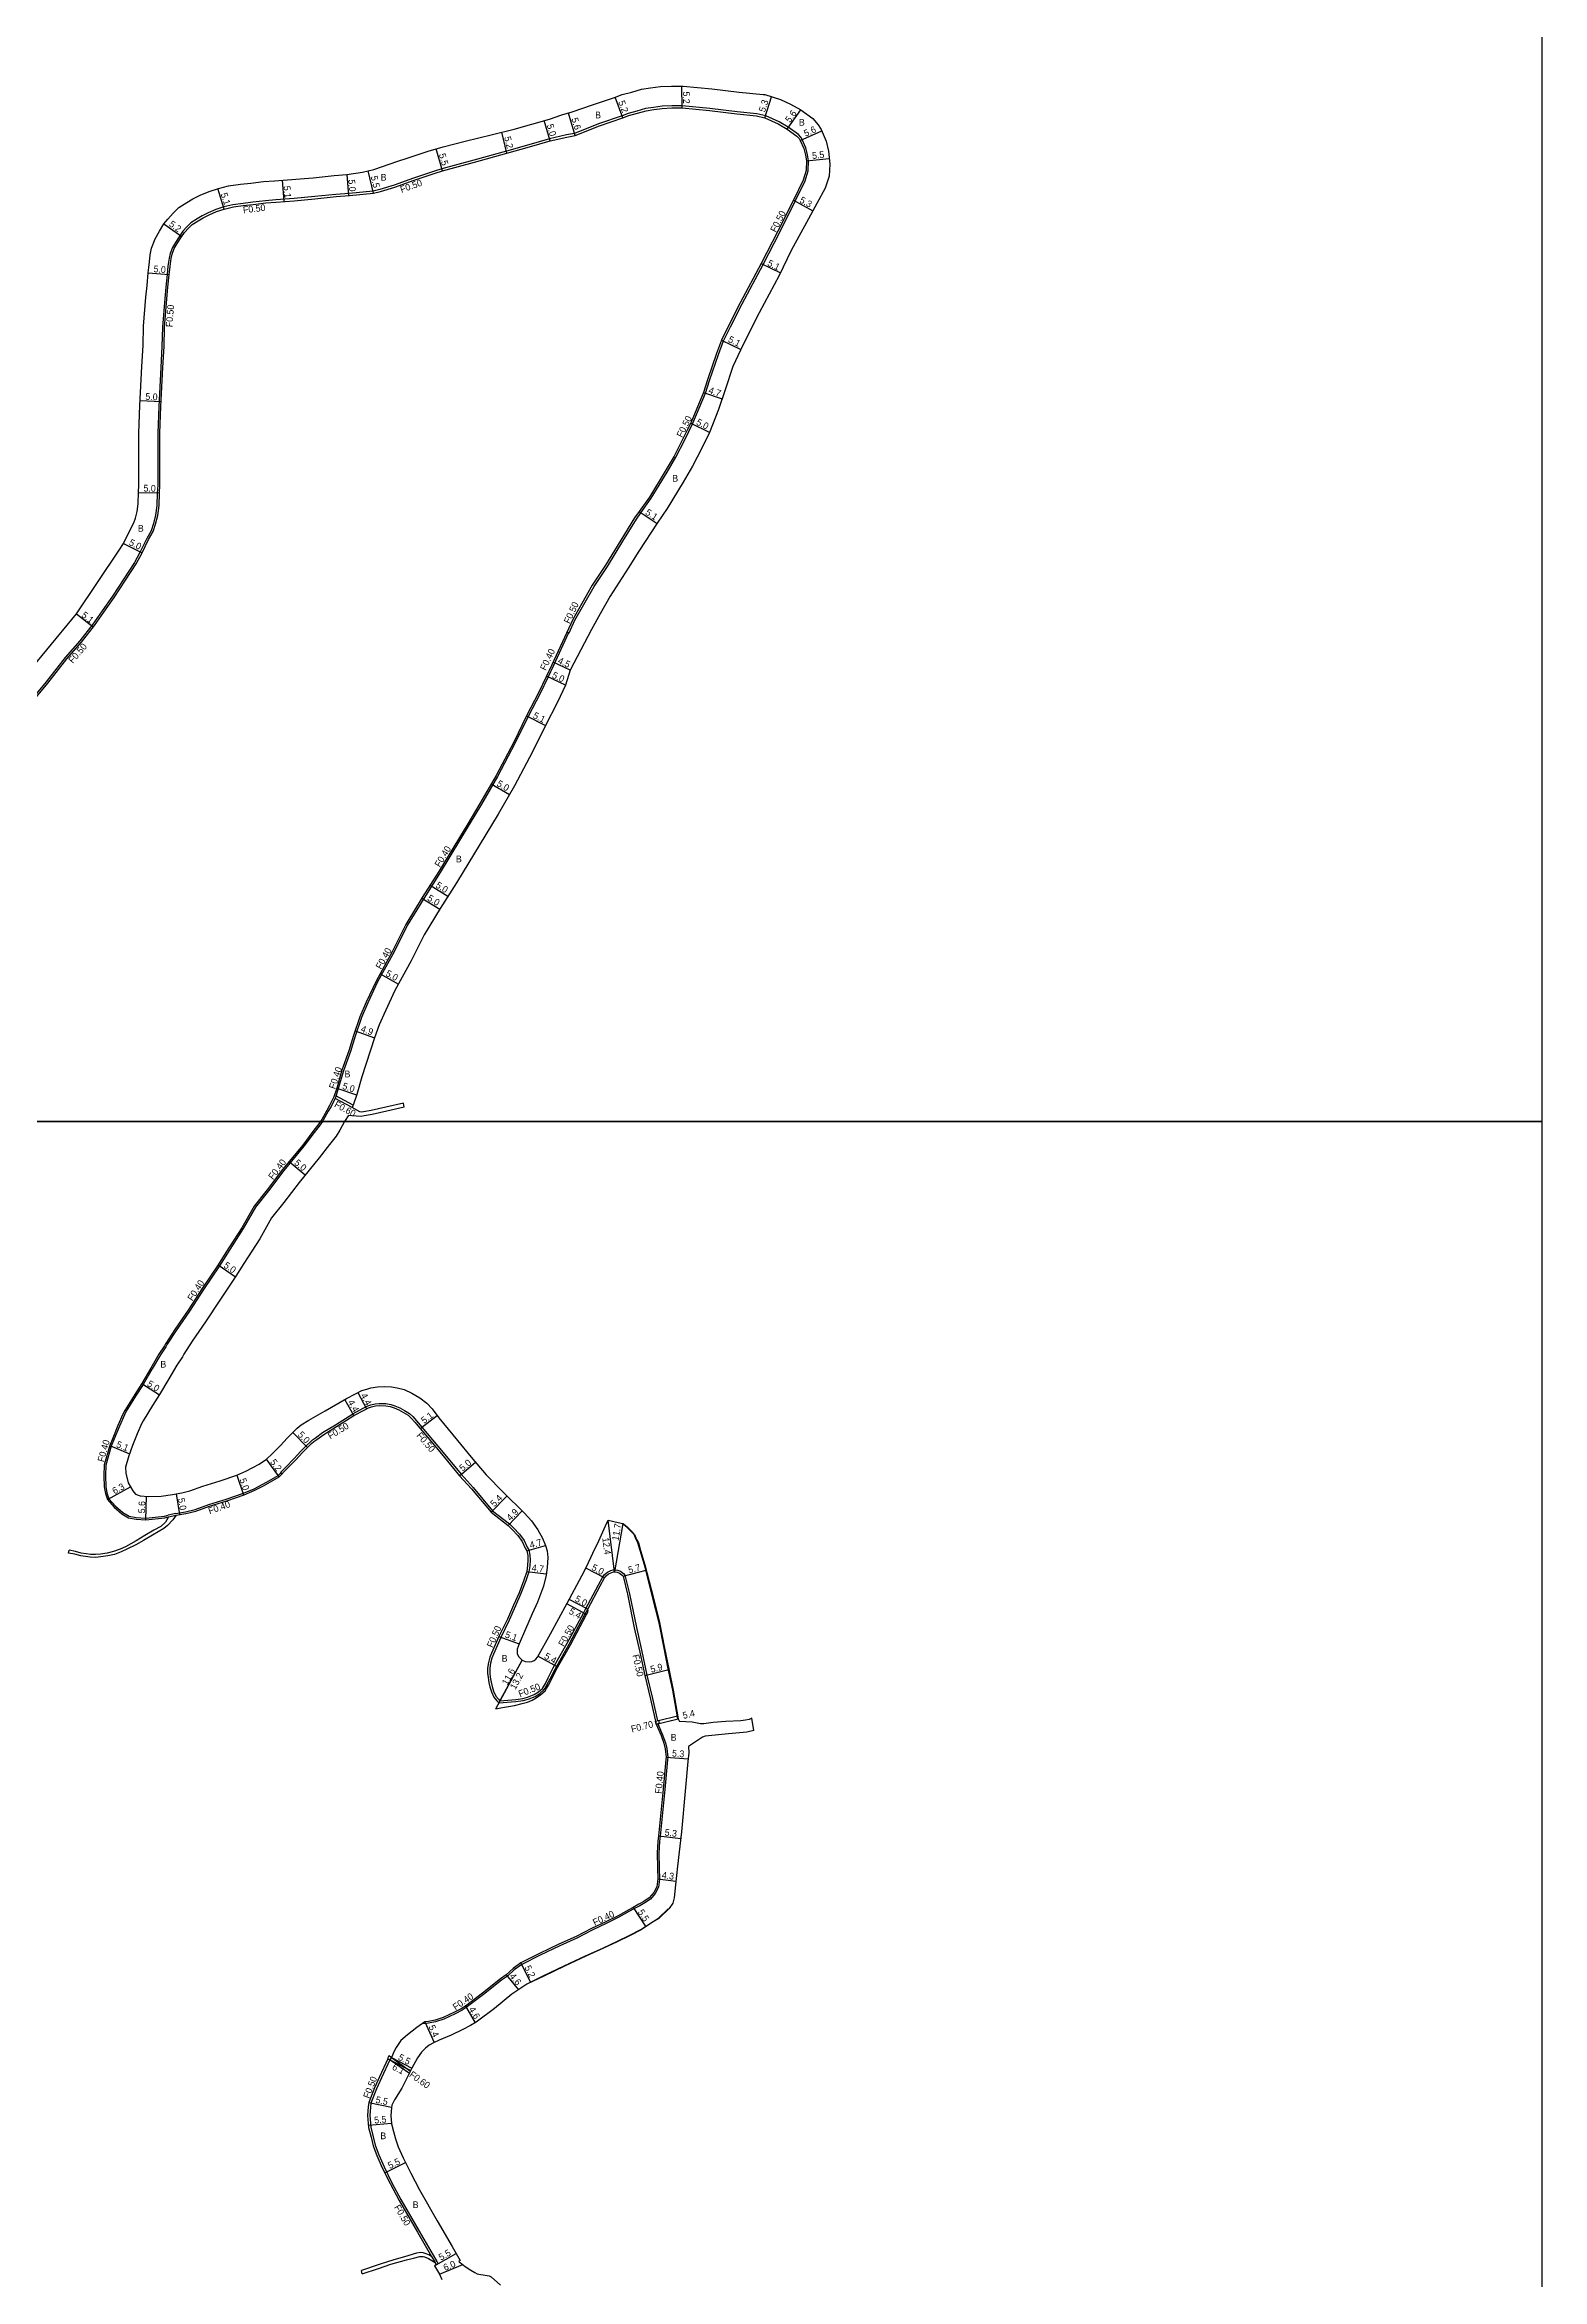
# Model space of a CAD drawing. Header units: metres. Extents: x 0 to 4000, y -99000 to -96000.
# Drawn here: x 3643 to 4000, y -98076 to -97544 of the extents above; entities that cross this region are included whole.
import ezdxf

# ---------------------------------------------------------------- set-up
doc = ezdxf.new("R2010")
doc.units = ezdxf.units.M
doc.header["$LTSCALE"] = 2.5
for name, color, linetype in [('側溝・桝', 7, 'Continuous'), ('図郭', 7, 'Continuous'), ('幅員', 7, 'Continuous'), ('歩道・分離帯・安全施設', 7, 'Continuous'), ('舗装', 7, 'Continuous'), ('道路', 7, 'Continuous')]:
    doc.layers.add(name, color=color, linetype=linetype)
doc.styles.get("Standard").update_dxf_attribs({"font": ''})
doc.styles.get('Standard').set_extended_font_data('@MS PGothic')

msp = doc.modelspace()

# ---------------------------------------------------------------- linework, layer by layer
at = {"layer": '側溝・桝'}
for points in [[(3767.83, -97683.44), (3768.27, -97683.67), (3769.67, -97680.65), (3771.78, -97676.91), (3774.25, -97672.57), (3777.41, -97667.82), (3781.06, -97661.82), (3784.3, -97656.56), (3785.37, -97655.06), (3787.83, -97651.58), (3791.61, -97645.41), (3793.71, -97641.81), (3795.83, -97637.65), (3797.78, -97633.7), (3800.74, -97626.59), (3801.72, -97623.53), (3803.83, -97617.32), (3805.07, -97614.11), (3806.7, -97610.74), (3809.5, -97605.28), (3814.46, -97595.94), (3818.46, -97588.19), (3822.14, -97580.84), (3824.46, -97576.01), (3825.21, -97573.61), (3825.28, -97571.22), (3825.04, -97569.78), (3824.67, -97568.17), (3823.76, -97566.15), (3823.47, -97565.64), (3822.88, -97564.96), (3820.48, -97563.24), (3818.3, -97561.97), (3815.11, -97560.56), (3813.01, -97560.07), (3808.3, -97559.58), (3801.76, -97558.77), (3795.23, -97558.13), (3792.77, -97558.15), (3790.43, -97558.24), (3788.38, -97558.51), (3786.51, -97558.81), (3784.43, -97559.39), (3782.39, -97559.93), (3780.94, -97560.49), (3775.33, -97562.4), (3769.57, -97564.73), (3767.64, -97565.08), (3763.66, -97565.96), (3758.69, -97567.43), (3753.35, -97568.95), (3745.6, -97571.07), (3737.99, -97573.16), (3736.24, -97573.72), (3731.28, -97575.39), (3726.61, -97577.04), (3723.22, -97578.1), (3721.68, -97578.46), (3715.93, -97579), (3712.78, -97579.25), (3707.72, -97579.77), (3702.8, -97580.24), (3698.48, -97580.56), (3696, -97580.76), (3693.02, -97581.11), (3690.67, -97581.38), (3688.26, -97581.71), (3686.06, -97582.22), (3684.2, -97582.82), (3682.39, -97583.61), (3680.92, -97584.34), (3679.7, -97585.07), (3678.27, -97586), (3677.31, -97586.92), (3676.35, -97588), (3675.42, -97589.31), (3674.57, -97590.69), (3673.85, -97591.86), (3673.29, -97593.33), (3673.04, -97594.43), (3672.78, -97596.31), (3672.56, -97598.33), (3672.29, -97601.31), (3672.02, -97604.06), (3671.49, -97610.87), (3671.36, -97615.42), (3671.05, -97620.44), (3670.61, -97629.73), (3670.38, -97636.07), (3670.37, -97640.43), (3670.37, -97643.39), (3670.34, -97646.31), (3670.36, -97648.48), (3670.24, -97650.38), (3670.17, -97653.28), (3669.85, -97655.63), (3669.36, -97657.62), (3668.78, -97659.31), (3667.75, -97661.18), (3666.11, -97664.52), (3664.81, -97666.92), (3662.24, -97670.79), (3659.58, -97674.94), (3657.1, -97678.41), (3654.89, -97681.58), (3651.8, -97685.52), (3648.32, -97689.52), (3643.78, -97695.3), (3640.67, -97699.03)], [(3768.18, -97683.63), (3764.58, -97691.4), (3763.19, -97694.29), (3761.4, -97698.1), (3758.52, -97703.59), (3755.48, -97709.83), (3751.27, -97717.82), (3747.4, -97724.47), (3744.51, -97729.31), (3737.6, -97740.7), (3733.67, -97746.87), (3729.75, -97753.3), (3726.64, -97759.6), (3722.7, -97766.74), (3720.34, -97771.75), (3718.86, -97775.2), (3717.33, -97779.68), (3716.22, -97783.3), (3714.57, -97787.93), (3713.34, -97792.18), (3712.66, -97794.25), (3712.43, -97794.8), (3711.63, -97796.41), (3710.92, -97797.58), (3709.76, -97799.7), (3709.57, -97800)], [(3716.62, -97796.68), (3712.56, -97794.49)], [(3716.86, -97796.13), (3712.77, -97793.92)], [(3709.57, -97800), (3709.04, -97800.83), (3707.59, -97802.66), (3705.17, -97805.84), (3700.38, -97811.68), (3696.71, -97816.51), (3693.64, -97820.39), (3690.69, -97825.52), (3686.93, -97831.37), (3685.09, -97834.37), (3681.28, -97840), (3677.9, -97845.18), (3674.72, -97849.79), (3672.6, -97853.06), (3672.28, -97853.63), (3670.98, -97855.59), (3669.06, -97858.93), (3666.87, -97862.64), (3665.22, -97865.2), (3662.87, -97869), (3662.42, -97869.87), (3661.22, -97872.55), (3660, -97875.54), (3659.29, -97877.3), (3658.01, -97881.86), (3657.91, -97884.39), (3658.03, -97886.95), (3658.27, -97888.46), (3658.74, -97889.85), (3660.28, -97891.57), (3662.03, -97893.11), (3663.56, -97894), (3665.25, -97894.31), (3667.5, -97894.45), (3671.97, -97893.96), (3672.83, -97893.76)], [(3699.57, -97883.58), (3700.67, -97882.48), (3702.86, -97880.24), (3704.45, -97878.51), (3705.69, -97877.26), (3706.64, -97876.33), (3707.19, -97875.84), (3707.94, -97875.35), (3709.61, -97874.1), (3712.68, -97872.21), (3716.82, -97869.61), (3719.29, -97868.28), (3720.38, -97867.7), (3721.12, -97867.49), (3722.14, -97867.22), (3723.09, -97867.14), (3724.66, -97867.18), (3725.83, -97867.36), (3726.84, -97867.71), (3727.97, -97868.2), (3729.12, -97868.84), (3730.3, -97869.57), (3731.05, -97870.29), (3731.94, -97871.27), (3733.22, -97872.82), (3738.29, -97878.79), (3742.57, -97884.02), (3745.44, -97887.13), (3750.08, -97892.7), (3754.09, -97895.84), (3755.09, -97896.79), (3756.47, -97898.3), (3757.56, -97899.77), (3758.31, -97901.34), (3758.69, -97902.04), (3758.95, -97903.3), (3758.99, -97904.39), (3758.92, -97905.79), (3758.74, -97907.28), (3757.99, -97909.39), (3756.83, -97912.4), (3755.54, -97915.37), (3754.05, -97918.76), (3752.04, -97922.84), (3750.31, -97926.82), (3749.92, -97927.76), (3749.6, -97928.97), (3749.39, -97930.21), (3749.4, -97931.37), (3749.53, -97932.35), (3749.71, -97933.49), (3749.94, -97934.51), (3750.31, -97935.62), (3750.84, -97936.83), (3751.46, -97937.6), (3751.78, -97937.95)], [(3674.68, -97893.34), (3676.98, -97892.94), (3679.29, -97892.4), (3682.55, -97891.23), (3686.66, -97889.96), (3690.8, -97888.52), (3693.31, -97887.47), (3695.2, -97886.48), (3696.99, -97885.5), (3699, -97884.3), (3699.64, -97883.66)], [(3699.57, -97883.58), (3699.92, -97883.95)], [(3674.68, -97893.34), (3672.83, -97893.76)], [(3672.92, -97894.15), (3674.75, -97893.74)], [(3772.21, -97916.1), (3775.28, -97910.34), (3776.3, -97908.43), (3776.73, -97907.85), (3777.42, -97907.32), (3778.26, -97906.89), (3778.75, -97906.76), (3779.17, -97906.73), (3779.85, -97906.87), (3780.55, -97907.12), (3781.24, -97907.64), (3781.58, -97908.01), (3782.64, -97912.45), (3784.3, -97920.46), (3785.6, -97926.25), (3786.8, -97931.82), (3788.18, -97937.43), (3789.35, -97942.72)], [(3751.58, -97938.46), (3755.63, -97938.14), (3757.37, -97937.88), (3758.57, -97937.57), (3760.23, -97936.93), (3761.34, -97936.2), (3762.31, -97935.35), (3762.65, -97934.88), (3763.09, -97934.03), (3763.79, -97932.72), (3764.94, -97930.38), (3768.28, -97924.44), (3772.15, -97917.28), (3772.74, -97916.17)], [(3751.78, -97937.95), (3755.57, -97937.64), (3757.27, -97937.39), (3758.42, -97937.09), (3760, -97936.48), (3761.03, -97935.8), (3761.94, -97935.01), (3762.22, -97934.61), (3762.65, -97933.8), (3763.34, -97932.49), (3764.5, -97930.14), (3767.85, -97924.19), (3771.71, -97917.05), (3772.21, -97916.1)], [(3789.41, -97943.42), (3790.56, -97946.09), (3791.23, -97947.93), (3791.58, -97949.33), (3791.77, -97951.34), (3791.72, -97951.97), (3791.08, -97959.06), (3789.99, -97970.18), (3789.84, -97971.49), (3789.68, -97974.2), (3789.7, -97977.81), (3789.83, -97980.39), (3789.56, -97982.36), (3788.81, -97983.81), (3787.66, -97985.18), (3786.33, -97986.1), (3785.11, -97986.75), (3783.74, -97987.53), (3782.7, -97988.05), (3780.15, -97989.51), (3777.24, -97990.93), (3773.79, -97992.57), (3770.12, -97994.47), (3766.05, -97996.27), (3761.42, -97998.5), (3757.04, -98000.72), (3755.22, -98002.02), (3753.6, -98003.5), (3752.16, -98004.46), (3747.95, -98007.91), (3743.82, -98011.01), (3742.8, -98011.62), (3741.15, -98012.48), (3738.44, -98013.75), (3736.48, -98014.4), (3734.85, -98014.7), (3733.29, -98014.85)], [(3789.54, -97942.67), (3794.14, -97941.55)], [(3789.7, -97943.36), (3794.26, -97942.24)], [(3725.61, -98023.44), (3723.62, -98027.7), (3722.45, -98030.34), (3721.12, -98033.74), (3720.97, -98034.68), (3720.81, -98036.73), (3721.07, -98039.48), (3721.61, -98041.75), (3722.15, -98043.75), (3722.98, -98046.04), (3724.27, -98048.92), (3726.12, -98052.7), (3728.24, -98056.74), (3732.61, -98064.23), (3735.96, -98070)], [(3725.72, -98023.41), (3730.26, -98026.65)], [(3726.01, -98022.88), (3730.53, -98026.11)], [(3735.53, -98070.25), (3736.38, -98071.72)], [(3735.96, -98070), (3736.81, -98071.47)], [(3736.81, -98071.47), (3737.11, -98072), (3736.68, -98072.25)]]:
    msp.add_lwpolyline(points, dxfattribs=at)
msp.add_lwpolyline([(3789.01, -97943.51), (3788.86, -97942.83), (3789.54, -97942.67), (3789.7, -97943.36)], close=True, dxfattribs=at)
at = {"layer": '側溝・桝', "flags": 128}
msp.add_lwpolyline([(3725.69, -98023.48), (3726.02, -98022.86), (3725.41, -98022.53), (3725.07, -98023.14)], close=True, dxfattribs=at)
at = {"layer": '図郭'}
for points in [[(3200, -97200), (3200, -97800), (4000, -97800), (4000, -97200)], [(3200, -98400), (4000, -98400), (4000, -97800), (3200, -97800)]]:
    msp.add_lwpolyline(points, close=True, dxfattribs=at)
at = {"layer": '幅員'}
for points in [[(3795.21, -97558.63), (3795.16, -97553.43)], [(3769.76, -97565.2), (3768.11, -97559.85)], [(3781.11, -97560.96), (3779.26, -97556.1)], [(3814.9, -97561.02), (3816.47, -97555.96)], [(3820.21, -97563.66), (3823.47, -97559.11)], [(3753.49, -97569.44), (3752.28, -97564.43)], [(3763.76, -97566.45), (3762.37, -97561.65)], [(3823.32, -97566.38), (3828.43, -97564.09)], [(3738.13, -97573.64), (3736.61, -97568.41)], [(3824.78, -97571.21), (3830.25, -97570.65)], [(3699.97, -97575.84), (3700.35, -97580.92)], [(3715.38, -97574.53), (3715.76, -97579.51)], [(3721.73, -97578.96), (3720.48, -97573.6)], [(3686.19, -97582.71), (3684.64, -97577.85)], [(3821.69, -97580.62), (3826.34, -97583.17)], [(3671.83, -97586.25), (3676.06, -97589.27)], [(3668.08, -97597.87), (3673.06, -97598.33)], [(3814.02, -97595.7), (3818.59, -97597.92)], [(3804.61, -97613.91), (3809.2, -97616.13)], [(3666.17, -97628.32), (3671.17, -97628.56)], [(3800.28, -97626.39), (3804.72, -97627.94)], [(3801.71, -97635.9), (3797.23, -97633.69)], [(3665.75, -97650.19), (3670.75, -97650.31)], [(3784.96, -97654.77), (3789.22, -97657.57)], [(3662.16, -97662.34), (3666.65, -97664.55)], [(3651.01, -97679.09), (3655.01, -97682.23)], [(3768.57, -97692.53), (3764.49, -97690.64)], [(3767.42, -97696.11), (3762.89, -97693.98)], [(3758.16, -97703.41), (3762.71, -97705.71)], [(3749.77, -97719.61), (3754.09, -97722.13)], [(3733.24, -97746.82), (3737.51, -97749.42)], [(3735.22, -97743.7), (3739.44, -97746.38)], [(3723.28, -97764.86), (3727.66, -97767.27)], [(3717.34, -97778.39), (3721.96, -97780.04)], [(3712.96, -97792.06), (3717.71, -97793.63)], [(3701.63, -97809.53), (3705.49, -97812.7)], [(3684.75, -97834.16), (3688.89, -97836.96)], [(3666.53, -97862.43), (3670.74, -97865.13)], [(3717.07, -97870.04), (3714.9, -97866.22)], [(3717.96, -97864.57), (3720.04, -97868.44)], [(3706.04, -97877.61), (3702.55, -97874.03)], [(3732.83, -97873.14), (3736.86, -97870.02)], [(3658.91, -97877.17), (3663.63, -97879.11)], [(3689.15, -97884.22), (3690.79, -97888.94)], [(3699.25, -97884.62), (3696.23, -97880.38)], [(3742.19, -97884.35), (3746.03, -97881.15)], [(3658.38, -97890.05), (3663.89, -97887.03)], [(3667.51, -97894.85), (3667.7, -97889.25)], [(3674.7, -97888.67), (3675.56, -97893.6)], [(3749.73, -97893.06), (3753.49, -97889.19)], [(3753.75, -97896.2), (3757.13, -97892.72)], [(3779.13, -97907.24), (3777.58, -97894.93)], [(3781.12, -97895.71), (3779.13, -97907.24)], [(3758.21, -97902.21), (3762.69, -97900.95)], [(3776.72, -97908.7), (3772.31, -97906.34)], [(3758.25, -97907.16), (3762.86, -97907.73)], [(3781.13, -97908.25), (3786.65, -97906.84)], [(3772.46, -97917.44), (3767.77, -97914.87)], [(3772.74, -97916.17), (3768.33, -97913.83)], [(3751.58, -97922.64), (3756.38, -97924.41)], [(3765.57, -97929.97), (3760.87, -97927.32)], [(3750.82, -97939.87), (3757.12, -97928.27)], [(3751.58, -97938.46), (3757.12, -97928.27)], [(3786.31, -97931.93), (3792.04, -97930.5)], [(3789.01, -97943.51), (3794.26, -97942.24)], [(3791.37, -97951.34), (3796.65, -97951.74)], [(3789.59, -97970.13), (3794.86, -97970.73)], [(3789.43, -97980.37), (3793.7, -97980.87)], [(3783.56, -97987.17), (3786.55, -97991.79)], [(3756.83, -98000.38), (3759.09, -98005.04)], [(3753.34, -98003.19), (3756.26, -98006.77)], [(3743.6, -98010.68), (3745.95, -98014.64)], [(3733.97, -98014.38), (3736.17, -98019.32)], [(3725.17, -98023.2), (3730.6, -98025.99)], [(3726.02, -98022.86), (3730.87, -98025.47)], [(3720.63, -98033.61), (3726.02, -98034.73)], [(3720.52, -98039.03), (3726, -98038.52)], [(3724.41, -98050.34), (3729.35, -98047.93)], [(3736.68, -98072.25), (3741.4, -98069.53)], [(3737.42, -98074.48), (3742.98, -98072.2)]]:
    msp.add_lwpolyline(points, dxfattribs=at)
at = {"layer": '歩道・分離帯・安全施設', "flags": 128}
msp.add_lwpolyline([(3794.16, -97942.26), (3792.95, -97935.45), (3791.9, -97930.34), (3790.9, -97925.4), (3789.71, -97919.36), (3788.18, -97913.2), (3786.23, -97905.6), (3785.2, -97902.17), (3784.69, -97900.35), (3784.24, -97899.57), (3783.75, -97898.37), (3783.17, -97897.71), (3782.12, -97896.69), (3781.15, -97895.87)], dxfattribs=at)
at = {"layer": '歩道・分離帯・安全施設'}
msp.add_lwpolyline([(3758.94, -98005), (3762.24, -98003.4), (3767.15, -98001.09), (3772.23, -97998.69), (3776.45, -97996.8), (3779.68, -97995.29), (3782.76, -97993.76), (3785.4, -97992.41), (3788.29, -97990.54), (3789.56, -97989.68), (3791.87, -97987.51)], dxfattribs=at)
at = {"layer": '道路'}
for points in [[(3629.73, -97704.85), (3651.01, -97679.09), (3661.18, -97663.96), (3662.16, -97662.34), (3663.76, -97659.11), (3664.65, -97657.48), (3665.04, -97656.34), (3665.43, -97654.78), (3665.68, -97652.92), (3665.75, -97650.19), (3665.86, -97648.37), (3665.84, -97646.31), (3665.87, -97643.36), (3665.87, -97640.42), (3665.88, -97636.06), (3666.11, -97629.54), (3666.56, -97620.19), (3666.87, -97615.22), (3667, -97610.63), (3667.54, -97603.67), (3667.8, -97600.89), (3668.08, -97597.87), (3668.22, -97596.61), (3668.35, -97595.27), (3668.51, -97593.61), (3668.88, -97592), (3669.71, -97589.82), (3670.77, -97587.97), (3671.83, -97586.25), (3672.75, -97585.13), (3673.99, -97583.74), (3675.39, -97582.38), (3677.26, -97581.17), (3678.71, -97580.3), (3680.45, -97579.44), (3682.57, -97578.51), (3684.83, -97577.79), (3687.22, -97577.23), (3690.08, -97576.82), (3692.48, -97576.54), (3695.55, -97576.18), (3698.12, -97575.98), (3707.32, -97575.29), (3712.37, -97574.76), (3715.38, -97574.53), (3719.07, -97573.93), (3721.83, -97573.29), (3727.53, -97571.34), (3729.72, -97570.63), (3734.75, -97568.95), (3738.3, -97567.92), (3743.57, -97566.59), (3750.06, -97564.97), (3755.25, -97563.71), (3763.61, -97561.29), (3766.56, -97560.32), (3769.01, -97559.57), (3773.84, -97557.94), (3779.1, -97556.16), (3780.94, -97555.46), (3783.19, -97554.85), (3785.5, -97554.21), (3787.71, -97553.85), (3790.04, -97553.56), (3792.66, -97553.45), (3795.44, -97553.42), (3802.28, -97554.1), (3808.79, -97554.9), (3814.53, -97555.42), (3814.87, -97555.47), (3818.62, -97556.63), (3821.04, -97557.75), (3823.47, -97559.11), (3826.34, -97561.17), (3827.63, -97562.66), (3828.3, -97563.8), (3829.53, -97566.55), (3830.08, -97568.97), (3830.39, -97572.01), (3830.18, -97574.88), (3829.29, -97577.78), (3825.31, -97585.04), (3821.19, -97592.56), (3818.29, -97598.54), (3813.58, -97607.41), (3810.82, -97612.79), (3809.1, -97616.34), (3807.29, -97620.2), (3805.46, -97625.8), (3803.85, -97630.43), (3801.71, -97635.9), (3799.88, -97639.64), (3797.66, -97643.96), (3795.48, -97647.72), (3791.62, -97654.01), (3789.25, -97657.53), (3784.9, -97664.17), (3782.32, -97668.26), (3778.08, -97674.93), (3775.69, -97679.12), (3773.61, -97682.82), (3768.57, -97692.53), (3767.42, -97696.11), (3765.52, -97700.15), (3762.62, -97705.88), (3759.57, -97711.94), (3755.3, -97720.05), (3751.37, -97726.81), (3748.46, -97731.67), (3741.51, -97743.13), (3737.58, -97749.3), (3733.79, -97755.52), (3730.71, -97761.73), (3726.8, -97768.84), (3724.54, -97773.64), (3723.09, -97777.02), (3721.96, -97780.04), (3718.95, -97789.34), (3717.74, -97793.54), (3716.97, -97795.87), (3716.62, -97796.68)], [(3641.05, -97699.35), (3644.17, -97695.61), (3648.7, -97689.84), (3652.18, -97685.84), (3655.29, -97681.88), (3657.51, -97678.7), (3660, -97675.22), (3662.66, -97671.06), (3665.24, -97667.18), (3666.55, -97664.75), (3668.19, -97661.41), (3669.23, -97659.51), (3669.84, -97657.76), (3670.35, -97655.72), (3670.67, -97653.32), (3670.74, -97650.4), (3670.86, -97648.5), (3670.84, -97646.31), (3670.87, -97643.39), (3670.87, -97640.43), (3670.88, -97636.07), (3671.11, -97629.75), (3671.55, -97620.47), (3671.86, -97615.45), (3671.99, -97610.89), (3672.52, -97604.1), (3672.78, -97601.35), (3673.05, -97598.38), (3673.28, -97596.37), (3673.54, -97594.52), (3673.77, -97593.48), (3674.3, -97592.08), (3675, -97590.95), (3675.83, -97589.59), (3676.74, -97588.32), (3677.68, -97587.27), (3678.58, -97586.39), (3679.96, -97585.5), (3681.16, -97584.78), (3682.61, -97584.06), (3684.37, -97583.29), (3686.19, -97582.71), (3688.38, -97582.2), (3690.73, -97581.88), (3693.08, -97581.61), (3696.05, -97581.25), (3698.52, -97581.06), (3702.84, -97580.74), (3707.77, -97580.27), (3712.82, -97579.74), (3715.97, -97579.5), (3721.73, -97578.96), (3723.35, -97578.58), (3726.77, -97577.51), (3731.44, -97575.86), (3736.39, -97574.2), (3738.13, -97573.64), (3745.73, -97571.56), (3753.49, -97569.44), (3758.83, -97567.91), (3763.76, -97566.45), (3767.74, -97565.57), (3769.76, -97565.2), (3775.51, -97562.87), (3781.11, -97560.96), (3782.54, -97560.41), (3784.56, -97559.87), (3786.61, -97559.3), (3788.45, -97559), (3790.47, -97558.74), (3792.79, -97558.65), (3795.21, -97558.63), (3801.71, -97559.27), (3808.24, -97560.07), (3812.92, -97560.56), (3814.9, -97561.02), (3818.08, -97562.42), (3820.21, -97563.66), (3822.54, -97565.34), (3823.06, -97565.94), (3823.32, -97566.38), (3824.19, -97568.33), (3824.55, -97569.88), (3824.78, -97571.21), (3824.71, -97573.52), (3823.99, -97575.83), (3821.69, -97580.62), (3818.02, -97587.96), (3814.02, -97595.7), (3809.06, -97605.05), (3806.25, -97610.52), (3804.61, -97613.91), (3803.36, -97617.15), (3801.25, -97623.37), (3800.28, -97626.39), (3797.33, -97633.49), (3795.39, -97637.43), (3793.27, -97641.57), (3791.19, -97645.16), (3787.41, -97651.31), (3784.96, -97654.77), (3783.89, -97656.28), (3780.64, -97661.56), (3776.99, -97667.55), (3773.82, -97672.3), (3771.34, -97676.66), (3769.22, -97680.43), (3764.22, -97691.23), (3762.83, -97694.12), (3761.04, -97697.92), (3758.16, -97703.41), (3755.13, -97709.65), (3750.92, -97717.63), (3747.06, -97724.27), (3744.17, -97729.11), (3737.26, -97740.49), (3733.33, -97746.66), (3729.4, -97753.11), (3726.28, -97759.41), (3722.34, -97766.56), (3719.98, -97771.58), (3718.49, -97775.05), (3716.95, -97779.55), (3715.84, -97783.18), (3714.19, -97787.81), (3712.96, -97792.06), (3712.29, -97794.1), (3712.06, -97794.63), (3711.28, -97796.22), (3710.58, -97797.38)], [(3709.09, -97800), (3708.72, -97800.59), (3707.28, -97802.41), (3704.86, -97805.6), (3700.07, -97811.43), (3696.39, -97816.26), (3693.3, -97820.17), (3690.35, -97825.31), (3686.59, -97831.16), (3684.75, -97834.16), (3680.95, -97839.78), (3677.56, -97844.96), (3674.39, -97849.57), (3672.25, -97852.86), (3671.94, -97853.42), (3670.64, -97855.38), (3668.71, -97858.73), (3666.53, -97862.43), (3664.89, -97864.99), (3662.52, -97868.8), (3662.07, -97869.69), (3660.86, -97872.39), (3659.63, -97875.39), (3658.91, -97877.17), (3657.61, -97881.79), (3657.51, -97884.39), (3657.63, -97886.99), (3657.88, -97888.56), (3658.38, -97890.05), (3660, -97891.86), (3661.79, -97893.44), (3663.42, -97894.38), (3665.2, -97894.71), (3667.51, -97894.85), (3672.04, -97894.35), (3672.92, -97894.15)], [(3714.84, -97800), (3713.72, -97802.04), (3712.8, -97803.5), (3711.23, -97805.48), (3708.78, -97808.69), (3703.99, -97814.53), (3700.34, -97819.33), (3697.46, -97822.98), (3694.62, -97827.91), (3690.82, -97833.82), (3688.96, -97836.86), (3685.11, -97842.55), (3681.72, -97847.74), (3678.55, -97852.35), (3676.54, -97855.43), (3676.22, -97856.02), (3674.9, -97858.02), (3673.03, -97861.25), (3670.79, -97865.05), (3669.11, -97867.66), (3666.88, -97871.26), (3666.52, -97871.96), (3665.45, -97874.36), (3664.31, -97877.15), (3663.39, -97879.82), (3662.67, -97882.3), (3662.79, -97883.72), (3663.35, -97886.04), (3664.4, -97887.96), (3665.04, -97888.73), (3666.18, -97889.15), (3668.12, -97889.28), (3671.17, -97889.23), (3673.9, -97888.81), (3676.06, -97888.43), (3677.99, -97887.98), (3681.09, -97886.87), (3685.22, -97885.59), (3689.15, -97884.22), (3691.35, -97883.3), (3693.03, -97882.42), (3694.53, -97881.6), (3696.23, -97880.38), (3697.6, -97879.18), (3699.6, -97877.14), (3701.19, -97875.41), (3702.51, -97874.07), (3703.58, -97873.03), (3704.52, -97872.2), (3706.3, -97871.11), (3710.2, -97868.88), (3715.31, -97865.98), (3717.45, -97864.84), (3718.91, -97864.06), (3720.1, -97863.72), (3721.12, -97863.46), (3722.7, -97863.17), (3724.29, -97863.1), (3725.98, -97863.2), (3727.33, -97863.41), (3729.01, -97863.83), (3730.82, -97864.69), (3732.78, -97865.8), (3734.39, -97867.06), (3735.65, -97868.45), (3737.31, -97870.59), (3741.76, -97875.93), (3745.01, -97879.92), (3748.51, -97884.12), (3752.65, -97888.38), (3757.67, -97893.25), (3759.36, -97895.13), (3760.87, -97897.25), (3761.95, -97899.19), (3762.69, -97900.95), (3763.04, -97902.26), (3763.22, -97903.84), (3763.05, -97906.2), (3762.83, -97908.02), (3762.16, -97910.64), (3760.73, -97914.43), (3759.47, -97917.28), (3757.94, -97920.88), (3756.39, -97924.39), (3755.91, -97925.68), (3755.92, -97926.68), (3756.25, -97927.42), (3757.12, -97928.27), (3757.82, -97928.57), (3758.82, -97928.64), (3759.39, -97928.58), (3759.99, -97928.38), (3760.34, -97928.05), (3760.75, -97927.54), (3763.87, -97921.98), (3767.84, -97914.74), (3771.3, -97908.22), (3772.46, -97906.06), (3773.96, -97902.8), (3775.37, -97899.82), (3776.92, -97896.28), (3777.58, -97894.93), (3779.94, -97895.49), (3781.12, -97895.71), (3781.22, -97895.79), (3782.19, -97896.62), (3783.25, -97897.64), (3783.84, -97898.32), (3784.33, -97899.53), (3784.78, -97900.31), (3785.29, -97902.14), (3786.32, -97905.57), (3788.27, -97913.17), (3789.8, -97919.34), (3791, -97925.38), (3792, -97930.32), (3793.05, -97935.44), (3794.26, -97942.24), (3794.57, -97942.85)], [(3710.58, -97797.38), (3709.42, -97799.49), (3709.09, -97800)], [(3715.7, -97798.56), (3715.67, -97798.62), (3714.96, -97799.79), (3714.84, -97800)], [(3729.06, -97796.61), (3724.9, -97797.58), (3721.37, -97798.33), (3719.53, -97798.67), (3718.76, -97798.82), (3717.66, -97798.77), (3715.7, -97798.56)], [(3728.83, -97795.64), (3724.68, -97796.6), (3721.17, -97797.35), (3719.35, -97797.69), (3718.79, -97797.79), (3718.44, -97797.71), (3716.62, -97796.68)], [(3729.06, -97796.61), (3728.83, -97795.64)], [(3674.75, -97893.74), (3677.06, -97893.33), (3679.4, -97892.78), (3682.68, -97891.61), (3686.78, -97890.34), (3690.94, -97888.89), (3693.48, -97887.83), (3695.39, -97886.83), (3697.19, -97885.84), (3699.25, -97884.62), (3701.03, -97882.83), (3703.22, -97880.58), (3704.81, -97878.86), (3706.04, -97877.61), (3706.98, -97876.7), (3707.5, -97876.24), (3708.22, -97875.76), (3709.89, -97874.51), (3712.95, -97872.63), (3717.07, -97870.04), (3719.53, -97868.72), (3720.56, -97868.16), (3721.25, -97867.97), (3722.22, -97867.72), (3723.1, -97867.64), (3724.62, -97867.68), (3725.71, -97867.85), (3726.65, -97868.18), (3727.75, -97868.65), (3728.87, -97869.27), (3729.99, -97869.97), (3730.69, -97870.64), (3731.57, -97871.59), (3732.83, -97873.14), (3737.91, -97879.11), (3742.19, -97884.35), (3745.07, -97887.46), (3749.73, -97893.06), (3753.75, -97896.2), (3754.73, -97897.14), (3756.08, -97898.62), (3757.13, -97900.03), (3757.86, -97901.57), (3758.21, -97902.21), (3758.45, -97903.36), (3758.49, -97904.39), (3758.42, -97905.74), (3758.25, -97907.16), (3757.53, -97909.21), (3756.37, -97912.21), (3755.09, -97915.17), (3753.59, -97918.55), (3751.58, -97922.64), (3749.85, -97926.62), (3749.44, -97927.6), (3749.11, -97928.87), (3748.89, -97930.17), (3748.9, -97931.4), (3749.03, -97932.42), (3749.21, -97933.58), (3749.45, -97934.64), (3749.85, -97935.8), (3750.41, -97937.09), (3751.08, -97937.93), (3751.58, -97938.46), (3750.82, -97939.87), (3752.42, -97939.55), (3755.27, -97939.06), (3757.08, -97938.63), (3758.36, -97938.24), (3759.51, -97937.77), (3760.42, -97937.22), (3761.55, -97936.48), (3762.57, -97935.59), (3762.95, -97935.06), (3763.4, -97934.2), (3764.1, -97932.88), (3765.25, -97930.54), (3768.59, -97924.61), (3772.46, -97917.44), (3772.72, -97916.88), (3772.82, -97916.48), (3772.74, -97916.17), (3775.72, -97910.57), (3776.72, -97908.7), (3777.09, -97908.21), (3777.69, -97907.75), (3778.44, -97907.36), (3778.83, -97907.25), (3779.13, -97907.24), (3779.72, -97907.35), (3780.31, -97907.57), (3780.9, -97908.01), (3781.13, -97908.25), (3782.16, -97912.56), (3783.81, -97920.56), (3785.11, -97926.36), (3786.31, -97931.93), (3787.69, -97937.55), (3789.01, -97943.51), (3790.19, -97946.24), (3790.85, -97948.05), (3791.18, -97949.4), (3791.37, -97951.34), (3791.32, -97951.94), (3790.68, -97959.02), (3789.59, -97970.13), (3789.44, -97971.46), (3789.28, -97974.19), (3789.3, -97977.82), (3789.43, -97980.37), (3789.17, -97982.24), (3788.47, -97983.59), (3787.38, -97984.88), (3786.12, -97985.76), (3784.92, -97986.4), (3783.56, -97987.17), (3782.51, -97987.7), (3779.97, -97989.15), (3777.06, -97990.57), (3773.61, -97992.21), (3769.95, -97994.11), (3765.88, -97995.9), (3761.24, -97998.15), (3756.83, -98000.38), (3754.97, -98001.71), (3753.34, -98003.19), (3751.92, -98004.14), (3747.71, -98007.6), (3743.6, -98010.68), (3742.61, -98011.27), (3740.97, -98012.13), (3738.29, -98013.38), (3736.38, -98014.01), (3734.8, -98014.3), (3733.97, -98014.38), (3732.03, -98015.72), (3729.82, -98017.52), (3728.24, -98018.87), (3727.08, -98020.5), (3726.61, -98021.37), (3726.02, -98022.86), (3725.69, -98023.48), (3725.17, -98023.2), (3723.17, -98027.49), (3721.98, -98030.14), (3720.63, -98033.61), (3720.47, -98034.62), (3720.31, -98036.74), (3720.57, -98039.56), (3721.13, -98041.88), (3721.68, -98043.9), (3722.52, -98046.23), (3723.82, -98049.13), (3725.67, -98052.93), (3727.8, -98056.97), (3732.18, -98064.48), (3735.53, -98070.25)], [(3674.75, -97893.74), (3673.95, -97894.89), (3672.66, -97896.21), (3671.8, -97896.9), (3669.14, -97898.52), (3666.94, -97899.8), (3665.15, -97900.79), (3662.96, -97901.88), (3661.67, -97902.46), (3660.03, -97903.08), (3658.43, -97903.46), (3656.83, -97903.7), (3655.51, -97903.79), (3654.28, -97903.78), (3653.19, -97903.62), (3652.01, -97903.45), (3650.59, -97903.07), (3649.13, -97902.79)], [(3672.92, -97894.15), (3672.84, -97894.33), (3672.17, -97895.38), (3671.1, -97896.46), (3669.39, -97897.33), (3667.26, -97898.6), (3665.18, -97899.83), (3662.66, -97901.26), (3661.41, -97901.83), (3659.82, -97902.42), (3658.3, -97902.79), (3656.75, -97903.03), (3655.5, -97903.11), (3654.33, -97903.09), (3653.29, -97902.95), (3652.15, -97902.78), (3650.75, -97902.41), (3649.26, -97902.12)], [(3649.13, -97902.79), (3649.26, -97902.12)], [(3811.81, -97942.1), (3811.19, -97942.39), (3810.33, -97942.6), (3809.21, -97942.7), (3805.61, -97942.91), (3802.61, -97943.14), (3800.36, -97943.43), (3799.6, -97943.4), (3797.61, -97943.06), (3794.57, -97942.85)], [(3812.24, -97945), (3811.81, -97942.1)], [(3796.74, -97948.86), (3796.76, -97950.31), (3796.6, -97952.38), (3795.96, -97959.51), (3795.04, -97969.14), (3794.11, -97977.34), (3793.59, -97981.81), (3793.3, -97984.86), (3792.95, -97986.12), (3792.09, -97987.44), (3789.62, -97989.76), (3788.34, -97990.62), (3785.45, -97992.5), (3782.8, -97993.85), (3779.73, -97995.38), (3776.49, -97996.89), (3772.27, -97998.78), (3767.2, -98001.18), (3762.29, -98003.49), (3758.21, -98005.46), (3754.66, -98007.84), (3750.55, -98011.22), (3746.16, -98014.51), (3744.85, -98015.29), (3743.01, -98016.25), (3740.18, -98017.58), (3737.37, -98018.79), (3735.99, -98019.4), (3735.01, -98019.99), (3734.08, -98020.66), (3733.13, -98021.66), (3732.22, -98022.94), (3730.87, -98025.47), (3728.43, -98030.2), (3726.69, -98033), (3726.12, -98034.23), (3725.99, -98034.87), (3725.83, -98036.72), (3726.01, -98038.66), (3726.46, -98040.51), (3726.92, -98042.24), (3727.62, -98044.17), (3728.8, -98046.79), (3730.58, -98050.44), (3732.67, -98054.41), (3736.89, -98061.75), (3740.45, -98067.88), (3742.37, -98071.2), (3742.06, -98071.36), (3742.13, -98071.61)], [(3812.24, -97945), (3810.64, -97945.41), (3806.24, -97945.81), (3800.72, -97946.36), (3800.05, -97946.64), (3796.74, -97948.86)], [(3735.53, -98070.25), (3734.92, -98069.92), (3734.04, -98069.56), (3733.58, -98069.39), (3732.96, -98069.35), (3731.94, -98069.5), (3729.07, -98070.33), (3726.59, -98071.05), (3723.34, -98072.08), (3718.87, -98073.62)], [(3719.06, -98074.42), (3722.88, -98073.11), (3725.88, -98072.1), (3729.56, -98071.05), (3731.21, -98070.64), (3732.76, -98070.28), (3733.58, -98070.27), (3733.89, -98070.33), (3734.78, -98070.74), (3735.59, -98071.25), (3736.38, -98071.72)], [(3719.06, -98074.42), (3718.87, -98073.62)], [(3736.38, -98071.72), (3736.68, -98072.25), (3736.26, -98072.47), (3737.42, -98074.48), (3738.01, -98075.76)], [(3742.13, -98071.61), (3742.35, -98071.73), (3743.56, -98072.64), (3744.92, -98073.56), (3745.85, -98074.11), (3746.38, -98074.37), (3746.81, -98074.49), (3748.32, -98074.69), (3749.29, -98074.88), (3749.71, -98075.14), (3751.96, -98077.14)]]:
    msp.add_lwpolyline(points, dxfattribs=at)

# ---------------------------------------------------------------- texts
at = {"layer": '側溝・桝'}
for s, rotation, p in [('F0.50', 19.5108, (3728.41, -97578.89)), ('F0.50', 6.5233, (3690.74, -97583.74)), ('F0.50', 62.67, (3817.51, -97588.4)), ('F0.50', 85.5597, (3673.85, -97610.9)), ('F0.50', 62.8552, (3795.2, -97637.26)), ('F0.50', 65.1424, (3768.4, -97681.6)), ('F0.50', 49.01, (3650.13, -97691.03)), ('F0.40', 64.8681, (3762.74, -97692.74)), ('F0.40', 58.7371, (3737.51, -97739.59)), ('F0.40', 61.169, (3723.53, -97763.89)), ('F0.40', 71.7347, (3712.58, -97792.41)), ('F0.60', 331.6487, (3712.23, -97796.42)), ('F0.40', 52.7432, (3697.8, -97813.99)), ('F0.40', 56.8221, (3678.62, -97842.88)), ('F0.50', 31.6376, (3711.45, -97875.73)), ('F0.50', 310.3691, (3731.85, -97874.84)), ('F0.40', 74.2727, (3657.52, -97881.21)), ('F0.40', 19.6865, (3682.73, -97893.56)), ('F0.50', 66.5341, (3750.09, -97925.45)), ('F0.50', 60.631, (3767.01, -97925.17)), ('F0.50', 282.1937, (3783.37, -97927.09)), ('F0.50', 21.1746, (3756.6, -97937.12)), ('F0.70', 13.6078, (3783.25, -97945.5)), ('F0.40', 84.3855, (3790.32, -97960.14)), ('F0.40', 25.4606, (3774.4, -97991.56)), ('F0.40', 34.0481, (3741.26, -98011.72)), ('F0.50', 68.7066, (3720.69, -98032.78)), ('F0.60', 324.5174, (3730.09, -98027.32)), ('F0.50', 300.2494, (3726.57, -98058.53))]:
    msp.add_text(s, height=1.6, rotation=rotation, dxfattribs=at).set_placement(p)
at = {"layer": '幅員'}
for s, rotation, p in [('5.2', 270.5351, (3795.42, -97554.74)), ('5.2', 290.8583, (3779.96, -97557.24)), ('5.3', 72.809, (3814.92, -97559.77)), ('5.6', 54.3324, (3820.89, -97562.28)), ('5.2', 283.6118, (3752.82, -97565.63)), ('5.0', 286.1591, (3762.95, -97562.73)), ('5.6', 287.0961, (3768.8, -97561.23)), ('5.6', 24.1401, (3824.61, -97565.53)), ('5.5', 286.171, (3737.26, -97569.72)), ('5.5', 5.841, (3826.22, -97570.81)), ('5.0', 274.4701, (3715.72, -97575.71)), ('5.5', 283.1176, (3721.06, -97574.98)), ('5.1', 287.7435, (3685.31, -97579.13)), ('5.1', 274.3029, (3700.33, -97577.24)), ('5.3', 331.2497, (3823.01, -97581.06)), ('5.2', 324.4571, (3672.88, -97586.65)), ('5.0', 354.7882, (3669.3, -97597.73)), ('5.1', 334.0777, (3815.37, -97596.14)), ('5.1', 334.1837, (3806.01, -97614.3)), ('5.0', 357.277, (3667.38, -97628.13)), ('4.7', 340.7745, (3801.36, -97626.51)), ('5.0', 333.7858, (3798.41, -97634)), ('5.0', 358.5659, (3666.95, -97649.97)), ('5.1', 326.7738, (3786.29, -97655.34)), ('5.0', 333.8137, (3663.35, -97662.65)), ('5.1', 321.8485, (3652.04, -97679.69)), ('5.0', 334.8681, (3764.08, -97694.27)), ('4.5', 335.1424, (3765.46, -97690.81)), ('5.1', 333.1755, (3759.54, -97703.83)), ('5.0', 329.7923, (3750.93, -97720)), ('5.0', 328.6234, (3734.39, -97747.23)), ('5.0', 327.5342, (3736.36, -97744.13)), ('5.0', 331.169, (3724.45, -97765.22)), ('4.9', 340.3843, (3718.56, -97778.56)), ('5.0', 341.7347, (3714.18, -97792.2)), ('5.0', 320.6347, (3702.71, -97810.1)), ('5.0', 325.9047, (3685.89, -97834.62)), ('5.0', 327.3184, (3667.67, -97862.87)), ('4.4', 299.5852, (3715.55, -97866.86)), ('4.4', 298.2634, (3718.59, -97865.22)), ('5.1', 37.784, (3733.81, -97872.07)), ('5.0', 314.2361, (3703.57, -97874.72)), ('5.1', 337.6637, (3660.33, -97877.49)), ('5.0', 289.1575, (3689.78, -97885.27)), ('5.2', 305.4093, (3697.02, -97881.11)), ('5.0', 39.772, (3742.95, -97883.39)), ('6.3', 28.7843, (3660.07, -97888.83)), ('5.6', 88.0871, (3667.31, -97893.32)), ('5.0', 279.8703, (3675.15, -97889.81)), ('5.4', 45.8338, (3750.52, -97891.89)), ('4.9', 45.8338, (3754.35, -97895.22)), ('11.7', 80.24, (3780.03, -97899.91)), ('4.7', 15.7544, (3759.14, -97901.68)), ('12.4', 277.191, (3776.19, -97899.17)), ('4.7', 353.0259, (3759.31, -97907.03)), ('5.0', 331.9495, (3773.48, -97906.69)), ('5.7', 14.4012, (3782.6, -97907.62)), ('5.4', 331.2506, (3768.09, -97917.12)), ('5.0', 332.0248, (3769.51, -97914.17)), ('5.1', 339.7547, (3752.89, -97922.79)), ('5.4', 330.631, (3762.21, -97927.78)), ('11.6', 61.512, (3753.6, -97934.36)), ('13.2', 61.5118, (3755.51, -97935.41)), ('5.9', 13.993, (3787.87, -97931.28)), ('5.4', 13.6078, (3795.53, -97942.28)), ('5.3', 355.671, (3792.75, -97951.2)), ('5.3', 353.5564, (3790.98, -97970.04)), ('4.3', 353.3728, (3790.3, -97980.22)), ('5.5', 302.9717, (3784.56, -97988.27)), ('5.2', 295.8971, (3757.63, -98001.44)), ('4.6', 309.1816, (3753.98, -98003.62)), ('4.6', 300.6614, (3744.33, -98011.42)), ('5.4', 293.9355, (3734.77, -98015.56)), ('5.5', 331.7498, (3727.43, -98023.34)), ('6.1', 332.8004, (3726, -98025.67)), ('5.5', 348.2781, (3722.12, -98033.66)), ('5.5', 5.2951, (3721.96, -98038.64)), ('5.5', 26.0157, (3725.62, -98049.47)), ('5.5', 29.968, (3737.8, -98071.31)), ('6.0', 22.2501, (3738.75, -98073.74))]:
    msp.add_text(s, height=1.6, rotation=rotation, dxfattribs=at).set_placement(p)
at = {"layer": '舗装'}
for p in [(3774.49, -97561.12), (3823, -97562.86), (3723.43, -97575.95), (3792.85, -97647.63), (3665.62, -97659.55), (3741.34, -97738.29), (3714.82, -97789.49), (3670.98, -97858.6), (3752.23, -97928.65), (3792.48, -97947.45), (3723.34, -98042.35), (3731.05, -98058.76)]:
    msp.add_text('B', height=1.6, dxfattribs=at).set_placement(p)

doc.saveas('drawing.dxf')
